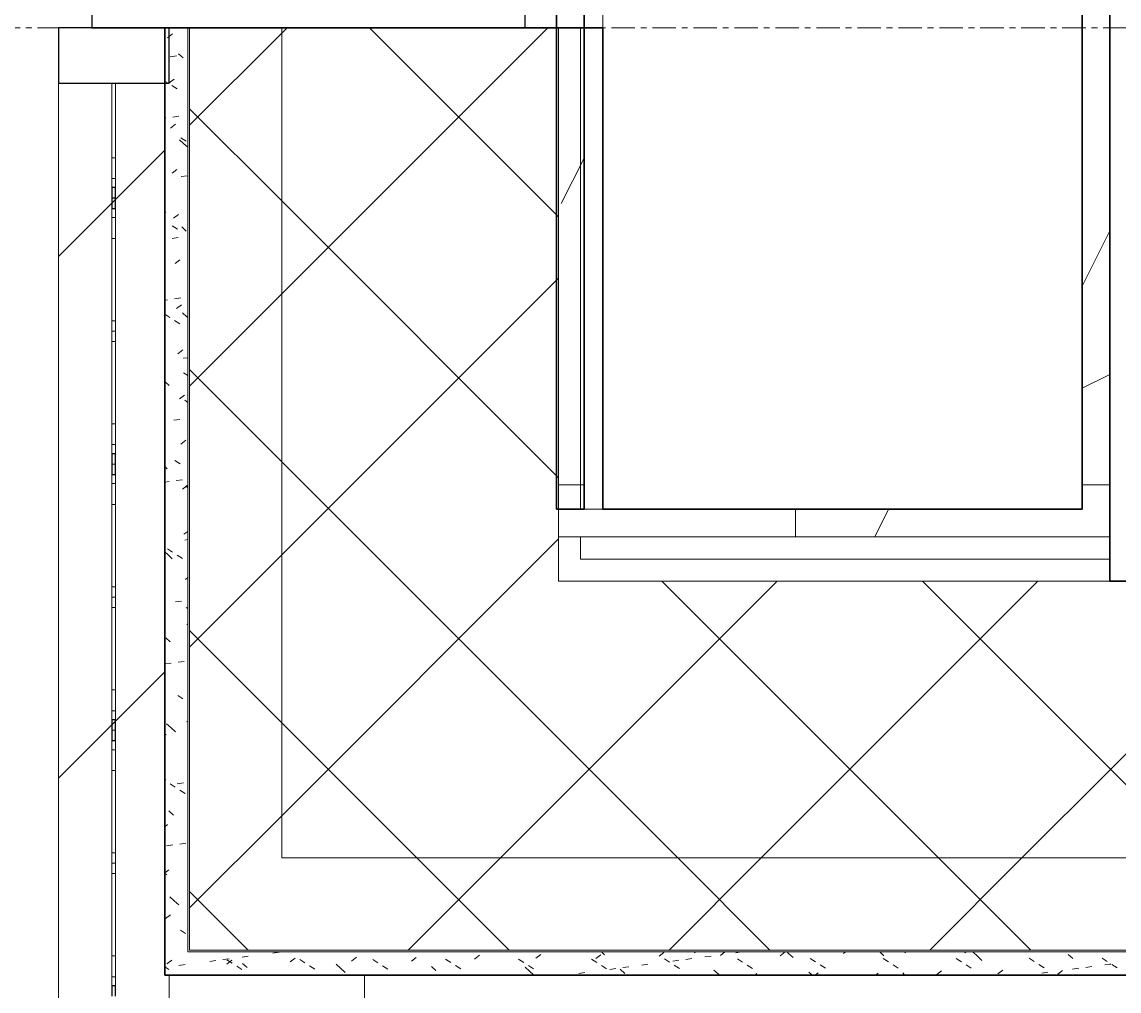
# Model space of a CAD drawing. Header units: millimetres. Extents: x -4948 to 42228, y -4856 to 69378.
# Drawn here: x -1156 to -561, y 24770 to 25295 of the extents above; entities that cross this region are included whole.
import ezdxf

# ---------------------------------------------------------------- set-up
doc = ezdxf.new("R2010")
doc.units = ezdxf.units.MM
doc.linetypes.add('Линия сетки', pattern=[22.225, 12.7, -3.175, 3.175, -3.175])
for name, color, linetype, lineweight in [('A-FLOR', 192, 'Continuous', 13), ('A-GLAZ-CWMG', 51, 'Continuous', 9), ('A-WALL', 113, 'Continuous', 13), ('A-WALL-PATT', 111, 'Continuous', 13), ('I-WALL', 2, 'Continuous', 13), ('S-GRID', 1, 'Continuous', 30)]:
    doc.layers.add(name, color=color, linetype=linetype, lineweight=lineweight)
pattern_1 = [(45, (0, 0), (-141.4214, 141.4214), [])]

# ---------------------------------------------------------------- blocks, each defined once
blk = doc.blocks.new('27ELB-RD-AR-0000-BIM_rvt-1-1 этаж отм_ _0_000 лотки')
at = {"layer": 'A-GLAZ-CWMG'}
h = blk.add_hatch(dxfattribs=at)
h.set_pattern_fill('FP_4', color=252, style=0, pattern_type=2)
h.set_pattern_definition(pattern_1)
h.paths.add_polyline_path([(-1084.48, 25153.53), (-1078.64, 25153.53), (-1078.64, 25245.99), (-1136.26, 25245.99), (-1136.26, 25153.53)], flags=0)
h = blk.add_hatch(dxfattribs=at)
h.set_pattern_fill('FP_3', color=252, style=0, pattern_type=2)
h.set_pattern_definition(pattern_1)
h.paths.add_polyline_path([(-1084.48, 24865.09), (-1078.64, 24865.09), (-1078.64, 24957.55), (-1136.26, 24957.55), (-1136.26, 24865.09)], flags=0)
at = {"layer": 'A-FLOR', "color": 252, "lineweight": 9}
for p, q in [((-841.14, 26127.23), (-841.14, 25292.1)), ((-970.26, 18605.6), (-970.26, 24778.6))]:
    blk.add_line(p, q, dxfattribs=at)
at = {"layer": 'A-GLAZ-CWMG', "color": 252, "lineweight": 25, "extrusion": (0, 0, -1)}
for p, q in [((-883.16, 25292.1), (-883.16, 25342.1)), ((-1118.16, 25310.1), (-1118.16, 25292.1)), ((-1118.16, 25292.1), (-883.16, 25292.1))]:
    blk.add_line(p, q, dxfattribs=at)
at = {"layer": 'A-GLAZ-CWMG', "color": 252, "lineweight": 25}
for p, q in [((-1136.26, 25292.1), (-1136.26, 25262.1)), ((-1076.26, 25292.1), (-1136.26, 25292.1)), ((-1076.26, 25262.1), (-1076.26, 25292.1)), ((-1136.26, 25262.1), (-1076.26, 25262.1)), ((-1105.26, 25205.42), (-1107.26, 25205.42)), ((-1107.26, 25205.42), (-1107.26, 25199.76)), ((-1105.26, 25199.76), (-1105.26, 25205.42)), ((-1107.26, 25199.76), (-1107.26, 25194.1)), ((-1105.26, 25194.1), (-1105.26, 25199.76)), ((-1107.26, 25194.1), (-1105.26, 25194.1)), ((-1105.26, 25061.2), (-1107.26, 25061.2)), ((-1107.26, 25061.2), (-1107.26, 25055.54)), ((-1105.26, 25055.54), (-1105.26, 25061.2)), ((-1107.26, 25055.54), (-1107.26, 25049.88)), ((-1105.26, 25049.88), (-1105.26, 25055.54)), ((-1107.26, 25049.88), (-1105.26, 25049.88)), ((-1105.26, 24916.97), (-1107.26, 24916.97)), ((-1107.26, 24916.97), (-1107.26, 24911.32)), ((-1105.26, 24911.32), (-1105.26, 24916.97)), ((-1107.26, 24911.32), (-1107.26, 24905.66)), ((-1105.26, 24905.66), (-1105.26, 24911.32)), ((-1107.26, 24905.66), (-1105.26, 24905.66)), ((-1105.26, 24772.75), (-1107.26, 24772.75)), ((-1107.26, 24772.75), (-1107.26, 24767.1)), ((-1105.26, 24767.1), (-1105.26, 24772.75))]:
    blk.add_line(p, q, dxfattribs=at)
at = {"layer": 'A-GLAZ-CWMG', "color": 252}
for p, q in [((-1136.26, 25245.99), (-1136.26, 25262.1)), ((-1107.26, 25199.76), (-1107.26, 25262.1)), ((-1107.26, 25199.76), (-1107.26, 25262.1)), ((-1107.26, 25199.76), (-1107.26, 25262.1)), ((-1107.26, 25199.76), (-1107.26, 25262.1)), ((-1107.26, 25205.42), (-1107.26, 25262.1)), ((-1107.26, 25202.59), (-1107.26, 25262.1)), ((-1107.26, 25202.59), (-1107.26, 25262.1)), ((-1107.26, 25202.59), (-1107.26, 25262.1)), ((-1107.26, 25199.76), (-1107.26, 25262.1)), ((-1107.26, 25199.76), (-1107.26, 25262.1)), ((-1107.26, 25199.76), (-1107.26, 25262.1)), ((-1107.26, 25199.76), (-1107.26, 25262.1)), ((-1107.26, 25202.59), (-1107.26, 25262.1)), ((-1107.26, 25202.59), (-1107.26, 25262.1)), ((-1107.26, 25202.59), (-1107.26, 25262.1)), ((-1107.26, 25202.59), (-1107.26, 25262.1)), ((-1105.26, 25262.1), (-1105.26, 25199.76)), ((-1105.26, 25262.1), (-1105.26, 25199.76)), ((-1105.26, 25262.1), (-1105.26, 25199.76)), ((-1105.26, 25262.1), (-1105.26, 25199.76)), ((-1105.26, 25262.1), (-1105.26, 25205.42)), ((-1105.26, 25262.1), (-1105.26, 25202.59)), ((-1105.26, 25262.1), (-1105.26, 25202.59)), ((-1105.26, 25262.1), (-1105.26, 25202.59)), ((-1105.26, 25262.1), (-1105.26, 25199.76)), ((-1105.26, 25262.1), (-1105.26, 25199.76)), ((-1105.26, 25262.1), (-1105.26, 25199.76)), ((-1105.26, 25262.1), (-1105.26, 25199.76)), ((-1105.26, 25262.1), (-1105.26, 25202.59)), ((-1105.26, 25262.1), (-1105.26, 25202.59)), ((-1105.26, 25262.1), (-1105.26, 25202.59)), ((-1105.26, 25262.1), (-1105.26, 25202.59)), ((-1136.26, 25153.53), (-1136.26, 25245.99)), ((-1107.26, 25202.59), (-1107.26, 25221.65)), ((-1105.26, 25221.65), (-1107.26, 25221.65)), ((-1105.26, 25221.65), (-1105.26, 25202.59)), ((-1107.26, 25210.33), (-1105.26, 25210.33)), ((-1107.26, 25205.42), (-1105.26, 25205.42)), ((-1107.26, 25205.42), (-1105.26, 25205.42)), ((-1107.26, 25205.42), (-1105.26, 25205.42)), ((-1107.26, 25205.42), (-1105.26, 25205.42)), ((-1107.26, 25205.42), (-1105.26, 25205.42)), ((-1107.26, 25205.42), (-1105.26, 25205.42)), ((-1107.26, 25205.42), (-1105.26, 25205.42)), ((-1107.26, 25205.42), (-1105.26, 25205.42)), ((-1107.26, 25130.48), (-1107.26, 25202.59)), ((-1107.26, 25130.48), (-1107.26, 25202.59)), ((-1107.26, 25130.48), (-1107.26, 25202.59)), ((-1107.26, 25130.48), (-1107.26, 25202.59)), ((-1107.26, 25130.48), (-1107.26, 25202.59)), ((-1107.26, 25130.48), (-1107.26, 25202.59)), ((-1107.26, 25130.48), (-1107.26, 25202.59)), ((-1107.26, 25130.48), (-1107.26, 25202.59)), ((-1105.26, 25202.59), (-1105.26, 25130.48)), ((-1105.26, 25202.59), (-1105.26, 25130.48)), ((-1105.26, 25202.59), (-1105.26, 25130.48)), ((-1105.26, 25202.59), (-1105.26, 25130.48)), ((-1105.26, 25202.59), (-1105.26, 25130.48)), ((-1105.26, 25202.59), (-1105.26, 25130.48)), ((-1105.26, 25202.59), (-1105.26, 25130.48)), ((-1105.26, 25202.59), (-1105.26, 25130.48)), ((-1105.26, 25199.84), (-1107.26, 25199.84)), ((-1107.26, 25199.84), (-1107.26, 25194.18)), ((-1105.26, 25199.84), (-1107.26, 25199.84)), ((-1107.26, 25199.84), (-1107.26, 25194.18)), ((-1105.26, 25199.84), (-1107.26, 25199.84)), ((-1107.26, 25199.84), (-1107.26, 25194.18)), ((-1105.26, 25199.84), (-1107.26, 25199.84)), ((-1107.26, 25199.84), (-1107.26, 25194.18)), ((-1105.26, 25199.84), (-1107.26, 25199.84)), ((-1107.26, 25199.84), (-1107.26, 25194.18)), ((-1105.26, 25199.84), (-1107.26, 25199.84)), ((-1107.26, 25199.84), (-1107.26, 25194.18)), ((-1105.26, 25199.84), (-1107.26, 25199.84)), ((-1107.26, 25199.84), (-1107.26, 25194.18)), ((-1105.26, 25199.84), (-1107.26, 25199.84)), ((-1107.26, 25199.84), (-1107.26, 25194.18)), ((-1105.26, 25199.76), (-1107.26, 25199.76)), ((-1105.26, 25199.76), (-1107.26, 25199.76)), ((-1105.26, 25199.76), (-1107.26, 25199.76)), ((-1105.26, 25199.76), (-1107.26, 25199.76)), ((-1105.26, 25199.76), (-1107.26, 25199.76)), ((-1105.26, 25199.76), (-1107.26, 25199.76)), ((-1105.26, 25199.76), (-1107.26, 25199.76)), ((-1105.26, 25199.76), (-1107.26, 25199.76)), ((-1105.26, 25199.76), (-1107.26, 25199.76)), ((-1107.26, 25199.76), (-1107.26, 25194.1)), ((-1105.26, 25194.18), (-1105.26, 25199.84)), ((-1105.26, 25194.18), (-1105.26, 25199.84)), ((-1105.26, 25194.18), (-1105.26, 25199.84)), ((-1105.26, 25194.18), (-1105.26, 25199.84)), ((-1105.26, 25194.18), (-1105.26, 25199.84)), ((-1105.26, 25194.18), (-1105.26, 25199.84)), ((-1105.26, 25194.18), (-1105.26, 25199.84)), ((-1105.26, 25194.18), (-1105.26, 25199.84)), ((-1105.26, 25194.1), (-1105.26, 25199.76)), ((-1107.26, 25194.18), (-1105.26, 25194.18)), ((-1107.26, 25127.65), (-1107.26, 25194.18)), ((-1107.26, 25194.18), (-1105.26, 25194.18)), ((-1107.26, 25127.65), (-1107.26, 25194.18)), ((-1107.26, 25194.18), (-1105.26, 25194.18)), ((-1107.26, 25127.65), (-1107.26, 25194.18)), ((-1107.26, 25194.18), (-1105.26, 25194.18)), ((-1107.26, 25127.65), (-1107.26, 25194.18)), ((-1107.26, 25194.18), (-1105.26, 25194.18)), ((-1107.26, 25127.65), (-1107.26, 25194.18)), ((-1107.26, 25194.18), (-1105.26, 25194.18)), ((-1107.26, 25127.65), (-1107.26, 25194.18)), ((-1107.26, 25194.18), (-1105.26, 25194.18)), ((-1107.26, 25127.65), (-1107.26, 25194.18)), ((-1107.26, 25194.18), (-1105.26, 25194.18)), ((-1107.26, 25127.65), (-1107.26, 25194.18)), ((-1107.26, 25194.1), (-1105.26, 25194.1)), ((-1107.26, 25177.87), (-1107.26, 25194.1)), ((-1105.26, 25194.18), (-1105.26, 25127.65)), ((-1105.26, 25194.18), (-1105.26, 25127.65)), ((-1105.26, 25194.18), (-1105.26, 25127.65)), ((-1105.26, 25194.18), (-1105.26, 25127.65)), ((-1105.26, 25194.18), (-1105.26, 25127.65)), ((-1105.26, 25194.18), (-1105.26, 25127.65)), ((-1105.26, 25194.18), (-1105.26, 25127.65)), ((-1105.26, 25194.18), (-1105.26, 25127.65)), ((-1105.26, 25194.1), (-1105.26, 25177.87)), ((-1105.26, 25189.19), (-1107.26, 25189.19)), ((-1107.26, 25177.87), (-1105.26, 25177.87)), ((-1136.26, 25101.77), (-1136.26, 25153.53)), ((-1107.26, 25133.31), (-1105.26, 25133.31)), ((-1107.26, 25133.31), (-1105.26, 25133.31)), ((-1107.26, 25133.31), (-1105.26, 25133.31)), ((-1107.26, 25133.31), (-1105.26, 25133.31)), ((-1107.26, 25133.31), (-1105.26, 25133.31)), ((-1107.26, 25133.31), (-1105.26, 25133.31)), ((-1107.26, 25133.31), (-1105.26, 25133.31)), ((-1107.26, 25133.31), (-1105.26, 25133.31)), ((-1107.26, 25061.2), (-1107.26, 25130.48)), ((-1107.26, 25058.37), (-1107.26, 25130.48)), ((-1107.26, 25058.37), (-1107.26, 25130.48)), ((-1107.26, 25058.37), (-1107.26, 25130.48)), ((-1107.26, 25058.37), (-1107.26, 25130.48)), ((-1107.26, 25058.37), (-1107.26, 25130.48)), ((-1107.26, 25058.37), (-1107.26, 25130.48)), ((-1107.26, 25058.37), (-1107.26, 25130.48)), ((-1105.26, 25130.48), (-1105.26, 25061.2)), ((-1105.26, 25130.48), (-1105.26, 25058.37)), ((-1105.26, 25130.48), (-1105.26, 25058.37)), ((-1105.26, 25130.48), (-1105.26, 25058.37)), ((-1105.26, 25130.48), (-1105.26, 25058.37)), ((-1105.26, 25130.48), (-1105.26, 25058.37)), ((-1105.26, 25130.48), (-1105.26, 25058.37)), ((-1105.26, 25130.48), (-1105.26, 25058.37)), ((-1105.26, 25127.72), (-1107.26, 25127.72)), ((-1107.26, 25127.72), (-1107.26, 25122.07)), ((-1105.26, 25127.72), (-1107.26, 25127.72)), ((-1107.26, 25127.72), (-1107.26, 25122.07)), ((-1105.26, 25127.72), (-1107.26, 25127.72)), ((-1107.26, 25127.72), (-1107.26, 25122.07)), ((-1105.26, 25127.72), (-1107.26, 25127.72)), ((-1107.26, 25127.72), (-1107.26, 25122.07)), ((-1105.26, 25127.72), (-1107.26, 25127.72)), ((-1107.26, 25127.72), (-1107.26, 25122.07)), ((-1105.26, 25127.72), (-1107.26, 25127.72)), ((-1107.26, 25127.72), (-1107.26, 25122.07)), ((-1105.26, 25127.72), (-1107.26, 25127.72)), ((-1107.26, 25127.72), (-1107.26, 25122.07)), ((-1105.26, 25127.72), (-1107.26, 25127.72)), ((-1107.26, 25127.72), (-1107.26, 25122.07)), ((-1105.26, 25127.65), (-1107.26, 25127.65)), ((-1105.26, 25127.65), (-1107.26, 25127.65)), ((-1105.26, 25127.65), (-1107.26, 25127.65)), ((-1105.26, 25127.65), (-1107.26, 25127.65)), ((-1105.26, 25127.65), (-1107.26, 25127.65)), ((-1105.26, 25127.65), (-1107.26, 25127.65)), ((-1105.26, 25127.65), (-1107.26, 25127.65)), ((-1105.26, 25127.65), (-1107.26, 25127.65)), ((-1105.26, 25122.07), (-1105.26, 25127.72)), ((-1105.26, 25122.07), (-1105.26, 25127.72)), ((-1105.26, 25122.07), (-1105.26, 25127.72)), ((-1105.26, 25122.07), (-1105.26, 25127.72)), ((-1105.26, 25122.07), (-1105.26, 25127.72)), ((-1105.26, 25122.07), (-1105.26, 25127.72)), ((-1105.26, 25122.07), (-1105.26, 25127.72)), ((-1105.26, 25122.07), (-1105.26, 25127.72)), ((-1107.26, 25122.07), (-1105.26, 25122.07)), ((-1107.26, 25055.54), (-1107.26, 25122.07)), ((-1107.26, 25122.07), (-1105.26, 25122.07)), ((-1107.26, 25055.54), (-1107.26, 25122.07)), ((-1107.26, 25122.07), (-1105.26, 25122.07)), ((-1107.26, 25055.54), (-1107.26, 25122.07)), ((-1107.26, 25122.07), (-1105.26, 25122.07)), ((-1107.26, 25055.54), (-1107.26, 25122.07)), ((-1107.26, 25122.07), (-1105.26, 25122.07)), ((-1107.26, 25055.54), (-1107.26, 25122.07)), ((-1107.26, 25122.07), (-1105.26, 25122.07)), ((-1107.26, 25055.54), (-1107.26, 25122.07)), ((-1107.26, 25122.07), (-1105.26, 25122.07)), ((-1107.26, 25055.54), (-1107.26, 25122.07)), ((-1107.26, 25122.07), (-1105.26, 25122.07)), ((-1107.26, 25055.54), (-1107.26, 25122.07)), ((-1105.26, 25122.07), (-1105.26, 25055.54)), ((-1105.26, 25122.07), (-1105.26, 25055.54)), ((-1105.26, 25122.07), (-1105.26, 25055.54)), ((-1105.26, 25122.07), (-1105.26, 25055.54)), ((-1105.26, 25122.07), (-1105.26, 25055.54)), ((-1105.26, 25122.07), (-1105.26, 25055.54)), ((-1105.26, 25122.07), (-1105.26, 25055.54)), ((-1105.26, 25122.07), (-1105.26, 25055.54)), ((-1136.26, 25009.31), (-1136.26, 25101.77)), ((-1107.26, 25058.37), (-1107.26, 25077.42)), ((-1105.26, 25077.42), (-1107.26, 25077.42)), ((-1105.26, 25077.42), (-1105.26, 25058.37)), ((-1107.26, 25066.11), (-1105.26, 25066.11)), ((-1107.26, 25061.2), (-1105.26, 25061.2)), ((-1107.26, 25061.2), (-1105.26, 25061.2)), ((-1107.26, 25061.2), (-1105.26, 25061.2)), ((-1107.26, 25061.2), (-1105.26, 25061.2)), ((-1107.26, 25061.2), (-1105.26, 25061.2)), ((-1107.26, 25061.2), (-1105.26, 25061.2)), ((-1107.26, 25061.2), (-1105.26, 25061.2)), ((-1107.26, 25061.2), (-1105.26, 25061.2)), ((-1107.26, 24986.26), (-1107.26, 25058.37)), ((-1107.26, 24986.26), (-1107.26, 25058.37)), ((-1107.26, 24986.26), (-1107.26, 25058.37)), ((-1107.26, 24986.26), (-1107.26, 25058.37)), ((-1107.26, 24986.26), (-1107.26, 25058.37)), ((-1107.26, 24986.26), (-1107.26, 25058.37)), ((-1107.26, 24986.26), (-1107.26, 25058.37)), ((-1107.26, 24986.26), (-1107.26, 25058.37)), ((-1105.26, 25055.61), (-1107.26, 25055.61)), ((-1107.26, 25055.61), (-1107.26, 25049.96)), ((-1105.26, 25055.61), (-1107.26, 25055.61)), ((-1107.26, 25055.61), (-1107.26, 25049.96)), ((-1105.26, 25055.61), (-1107.26, 25055.61)), ((-1107.26, 25055.61), (-1107.26, 25049.96)), ((-1105.26, 25055.61), (-1107.26, 25055.61)), ((-1107.26, 25055.61), (-1107.26, 25049.96)), ((-1105.26, 25055.61), (-1107.26, 25055.61)), ((-1107.26, 25055.61), (-1107.26, 25049.96)), ((-1105.26, 25055.61), (-1107.26, 25055.61)), ((-1107.26, 25055.61), (-1107.26, 25049.96)), ((-1105.26, 25055.61), (-1107.26, 25055.61)), ((-1107.26, 25055.61), (-1107.26, 25049.96)), ((-1105.26, 25055.61), (-1107.26, 25055.61)), ((-1107.26, 25055.61), (-1107.26, 25049.96)), ((-1105.26, 25055.54), (-1107.26, 25055.54)), ((-1105.26, 25055.54), (-1107.26, 25055.54)), ((-1105.26, 25055.54), (-1107.26, 25055.54)), ((-1105.26, 25055.54), (-1107.26, 25055.54)), ((-1105.26, 25055.54), (-1107.26, 25055.54)), ((-1105.26, 25055.54), (-1107.26, 25055.54)), ((-1105.26, 25055.54), (-1107.26, 25055.54)), ((-1105.26, 25055.54), (-1107.26, 25055.54)), ((-1105.26, 25055.54), (-1107.26, 25055.54)), ((-1107.26, 25055.54), (-1107.26, 25049.88)), ((-1105.26, 25058.37), (-1105.26, 24986.26)), ((-1105.26, 25058.37), (-1105.26, 24986.26)), ((-1105.26, 25058.37), (-1105.26, 24986.26)), ((-1105.26, 25058.37), (-1105.26, 24986.26)), ((-1105.26, 25058.37), (-1105.26, 24986.26)), ((-1105.26, 25058.37), (-1105.26, 24986.26)), ((-1105.26, 25058.37), (-1105.26, 24986.26)), ((-1105.26, 25058.37), (-1105.26, 24986.26)), ((-1105.26, 25049.96), (-1105.26, 25055.61)), ((-1105.26, 25049.96), (-1105.26, 25055.61)), ((-1105.26, 25049.96), (-1105.26, 25055.61)), ((-1105.26, 25049.96), (-1105.26, 25055.61)), ((-1105.26, 25049.96), (-1105.26, 25055.61)), ((-1105.26, 25049.96), (-1105.26, 25055.61)), ((-1105.26, 25049.96), (-1105.26, 25055.61)), ((-1105.26, 25049.96), (-1105.26, 25055.61)), ((-1105.26, 25049.88), (-1105.26, 25055.54)), ((-1107.26, 25049.96), (-1105.26, 25049.96)), ((-1107.26, 24983.43), (-1107.26, 25049.96)), ((-1107.26, 25049.96), (-1105.26, 25049.96)), ((-1107.26, 24983.43), (-1107.26, 25049.96)), ((-1107.26, 25049.96), (-1105.26, 25049.96)), ((-1107.26, 24983.43), (-1107.26, 25049.96)), ((-1107.26, 25049.96), (-1105.26, 25049.96)), ((-1107.26, 24983.43), (-1107.26, 25049.96)), ((-1107.26, 25049.96), (-1105.26, 25049.96)), ((-1107.26, 24983.43), (-1107.26, 25049.96)), ((-1107.26, 25049.96), (-1105.26, 25049.96)), ((-1107.26, 24983.43), (-1107.26, 25049.96)), ((-1107.26, 25049.96), (-1105.26, 25049.96)), ((-1107.26, 24983.43), (-1107.26, 25049.96)), ((-1107.26, 25049.96), (-1105.26, 25049.96)), ((-1107.26, 24983.43), (-1107.26, 25049.96)), ((-1107.26, 25049.88), (-1105.26, 25049.88)), ((-1107.26, 25033.65), (-1107.26, 25049.88)), ((-1105.26, 25049.96), (-1105.26, 24983.43)), ((-1105.26, 25049.96), (-1105.26, 24983.43)), ((-1105.26, 25049.96), (-1105.26, 24983.43)), ((-1105.26, 25049.96), (-1105.26, 24983.43)), ((-1105.26, 25049.96), (-1105.26, 24983.43)), ((-1105.26, 25049.96), (-1105.26, 24983.43)), ((-1105.26, 25049.96), (-1105.26, 24983.43)), ((-1105.26, 25049.96), (-1105.26, 24983.43)), ((-1105.26, 25049.88), (-1105.26, 25033.65)), ((-1105.26, 25044.97), (-1107.26, 25044.97)), ((-1107.26, 25033.65), (-1105.26, 25033.65)), ((-1136.26, 24957.55), (-1136.26, 25009.31)), ((-1107.26, 24989.08), (-1105.26, 24989.08)), ((-1107.26, 24989.08), (-1105.26, 24989.08)), ((-1107.26, 24989.08), (-1105.26, 24989.08)), ((-1107.26, 24989.08), (-1105.26, 24989.08)), ((-1107.26, 24989.08), (-1105.26, 24989.08)), ((-1107.26, 24989.08), (-1105.26, 24989.08)), ((-1107.26, 24989.08), (-1105.26, 24989.08)), ((-1107.26, 24989.08), (-1105.26, 24989.08)), ((-1107.26, 24916.97), (-1107.26, 24986.26)), ((-1107.26, 24914.15), (-1107.26, 24986.26)), ((-1107.26, 24914.15), (-1107.26, 24986.26)), ((-1107.26, 24914.15), (-1107.26, 24986.26)), ((-1107.26, 24914.15), (-1107.26, 24986.26)), ((-1107.26, 24914.15), (-1107.26, 24986.26)), ((-1107.26, 24914.15), (-1107.26, 24986.26)), ((-1107.26, 24914.15), (-1107.26, 24986.26)), ((-1105.26, 24983.5), (-1107.26, 24983.5)), ((-1107.26, 24983.5), (-1107.26, 24977.85)), ((-1105.26, 24983.5), (-1107.26, 24983.5)), ((-1107.26, 24983.5), (-1107.26, 24977.85)), ((-1105.26, 24983.5), (-1107.26, 24983.5)), ((-1107.26, 24983.5), (-1107.26, 24977.85)), ((-1105.26, 24983.5), (-1107.26, 24983.5)), ((-1107.26, 24983.5), (-1107.26, 24977.85)), ((-1105.26, 24983.5), (-1107.26, 24983.5)), ((-1107.26, 24983.5), (-1107.26, 24977.85)), ((-1105.26, 24983.5), (-1107.26, 24983.5)), ((-1107.26, 24983.5), (-1107.26, 24977.85)), ((-1105.26, 24983.5), (-1107.26, 24983.5)), ((-1107.26, 24983.5), (-1107.26, 24977.85)), ((-1105.26, 24983.5), (-1107.26, 24983.5)), ((-1107.26, 24983.5), (-1107.26, 24977.85)), ((-1105.26, 24983.43), (-1107.26, 24983.43)), ((-1105.26, 24983.43), (-1107.26, 24983.43)), ((-1105.26, 24983.43), (-1107.26, 24983.43)), ((-1105.26, 24983.43), (-1107.26, 24983.43)), ((-1105.26, 24983.43), (-1107.26, 24983.43)), ((-1105.26, 24983.43), (-1107.26, 24983.43)), ((-1105.26, 24983.43), (-1107.26, 24983.43)), ((-1105.26, 24983.43), (-1107.26, 24983.43)), ((-1105.26, 24986.26), (-1105.26, 24916.97)), ((-1105.26, 24986.26), (-1105.26, 24914.15)), ((-1105.26, 24986.26), (-1105.26, 24914.15)), ((-1105.26, 24986.26), (-1105.26, 24914.15)), ((-1105.26, 24986.26), (-1105.26, 24914.15)), ((-1105.26, 24986.26), (-1105.26, 24914.15)), ((-1105.26, 24986.26), (-1105.26, 24914.15)), ((-1105.26, 24986.26), (-1105.26, 24914.15)), ((-1105.26, 24977.85), (-1105.26, 24983.5)), ((-1105.26, 24977.85), (-1105.26, 24983.5)), ((-1105.26, 24977.85), (-1105.26, 24983.5)), ((-1105.26, 24977.85), (-1105.26, 24983.5)), ((-1105.26, 24977.85), (-1105.26, 24983.5)), ((-1105.26, 24977.85), (-1105.26, 24983.5)), ((-1105.26, 24977.85), (-1105.26, 24983.5)), ((-1105.26, 24977.85), (-1105.26, 24983.5)), ((-1107.26, 24977.85), (-1105.26, 24977.85)), ((-1107.26, 24911.32), (-1107.26, 24977.85)), ((-1107.26, 24977.85), (-1105.26, 24977.85)), ((-1107.26, 24911.32), (-1107.26, 24977.85)), ((-1107.26, 24977.85), (-1105.26, 24977.85)), ((-1107.26, 24911.32), (-1107.26, 24977.85)), ((-1107.26, 24977.85), (-1105.26, 24977.85)), ((-1107.26, 24911.32), (-1107.26, 24977.85)), ((-1107.26, 24977.85), (-1105.26, 24977.85)), ((-1107.26, 24911.32), (-1107.26, 24977.85)), ((-1107.26, 24977.85), (-1105.26, 24977.85)), ((-1107.26, 24911.32), (-1107.26, 24977.85)), ((-1107.26, 24977.85), (-1105.26, 24977.85)), ((-1107.26, 24911.32), (-1107.26, 24977.85)), ((-1107.26, 24977.85), (-1105.26, 24977.85)), ((-1107.26, 24911.32), (-1107.26, 24977.85)), ((-1105.26, 24977.85), (-1105.26, 24911.32)), ((-1105.26, 24977.85), (-1105.26, 24911.32)), ((-1105.26, 24977.85), (-1105.26, 24911.32)), ((-1105.26, 24977.85), (-1105.26, 24911.32)), ((-1105.26, 24977.85), (-1105.26, 24911.32)), ((-1105.26, 24977.85), (-1105.26, 24911.32)), ((-1105.26, 24977.85), (-1105.26, 24911.32)), ((-1105.26, 24977.85), (-1105.26, 24911.32)), ((-1136.26, 24865.09), (-1136.26, 24957.55)), ((-1107.26, 24914.15), (-1107.26, 24933.2)), ((-1105.26, 24933.2), (-1107.26, 24933.2)), ((-1105.26, 24933.2), (-1105.26, 24914.15)), ((-1107.26, 24921.89), (-1105.26, 24921.89)), ((-1107.26, 24916.97), (-1105.26, 24916.97)), ((-1107.26, 24916.97), (-1105.26, 24916.97)), ((-1107.26, 24916.97), (-1105.26, 24916.97)), ((-1107.26, 24916.97), (-1105.26, 24916.97)), ((-1107.26, 24916.97), (-1105.26, 24916.97)), ((-1107.26, 24916.97), (-1105.26, 24916.97)), ((-1107.26, 24916.97), (-1105.26, 24916.97)), ((-1107.26, 24916.97), (-1105.26, 24916.97)), ((-1107.26, 24842.03), (-1107.26, 24914.15)), ((-1107.26, 24842.03), (-1107.26, 24914.15)), ((-1107.26, 24842.03), (-1107.26, 24914.15)), ((-1107.26, 24842.03), (-1107.26, 24914.15)), ((-1107.26, 24842.03), (-1107.26, 24914.15)), ((-1107.26, 24842.03), (-1107.26, 24914.15)), ((-1107.26, 24842.03), (-1107.26, 24914.15)), ((-1107.26, 24842.03), (-1107.26, 24914.15)), ((-1105.26, 24911.39), (-1107.26, 24911.39)), ((-1107.26, 24911.39), (-1107.26, 24905.74)), ((-1105.26, 24911.39), (-1107.26, 24911.39)), ((-1107.26, 24911.39), (-1107.26, 24905.74)), ((-1105.26, 24911.39), (-1107.26, 24911.39)), ((-1107.26, 24911.39), (-1107.26, 24905.74)), ((-1105.26, 24911.39), (-1107.26, 24911.39)), ((-1107.26, 24911.39), (-1107.26, 24905.74)), ((-1105.26, 24911.39), (-1107.26, 24911.39)), ((-1107.26, 24911.39), (-1107.26, 24905.74)), ((-1105.26, 24911.39), (-1107.26, 24911.39)), ((-1107.26, 24911.39), (-1107.26, 24905.74)), ((-1105.26, 24911.39), (-1107.26, 24911.39)), ((-1107.26, 24911.39), (-1107.26, 24905.74)), ((-1105.26, 24911.39), (-1107.26, 24911.39)), ((-1107.26, 24911.39), (-1107.26, 24905.74)), ((-1105.26, 24911.32), (-1107.26, 24911.32)), ((-1105.26, 24911.32), (-1107.26, 24911.32)), ((-1105.26, 24911.32), (-1107.26, 24911.32)), ((-1105.26, 24911.32), (-1107.26, 24911.32)), ((-1105.26, 24911.32), (-1107.26, 24911.32)), ((-1105.26, 24911.32), (-1107.26, 24911.32)), ((-1105.26, 24911.32), (-1107.26, 24911.32)), ((-1105.26, 24911.32), (-1107.26, 24911.32)), ((-1105.26, 24911.32), (-1107.26, 24911.32)), ((-1107.26, 24911.32), (-1107.26, 24905.66)), ((-1105.26, 24914.15), (-1105.26, 24842.03)), ((-1105.26, 24914.15), (-1105.26, 24842.03)), ((-1105.26, 24914.15), (-1105.26, 24842.03)), ((-1105.26, 24914.15), (-1105.26, 24842.03)), ((-1105.26, 24914.15), (-1105.26, 24842.03)), ((-1105.26, 24914.15), (-1105.26, 24842.03)), ((-1105.26, 24914.15), (-1105.26, 24842.03)), ((-1105.26, 24914.15), (-1105.26, 24842.03)), ((-1105.26, 24905.74), (-1105.26, 24911.39)), ((-1105.26, 24905.74), (-1105.26, 24911.39)), ((-1105.26, 24905.74), (-1105.26, 24911.39)), ((-1105.26, 24905.74), (-1105.26, 24911.39)), ((-1105.26, 24905.74), (-1105.26, 24911.39)), ((-1105.26, 24905.74), (-1105.26, 24911.39)), ((-1105.26, 24905.74), (-1105.26, 24911.39)), ((-1105.26, 24905.74), (-1105.26, 24911.39)), ((-1105.26, 24905.66), (-1105.26, 24911.32)), ((-1107.26, 24905.74), (-1105.26, 24905.74)), ((-1107.26, 24839.21), (-1107.26, 24905.74)), ((-1107.26, 24905.74), (-1105.26, 24905.74)), ((-1107.26, 24839.21), (-1107.26, 24905.74)), ((-1107.26, 24905.74), (-1105.26, 24905.74)), ((-1107.26, 24839.21), (-1107.26, 24905.74)), ((-1107.26, 24905.74), (-1105.26, 24905.74)), ((-1107.26, 24839.21), (-1107.26, 24905.74)), ((-1107.26, 24905.74), (-1105.26, 24905.74)), ((-1107.26, 24839.21), (-1107.26, 24905.74)), ((-1107.26, 24905.74), (-1105.26, 24905.74)), ((-1107.26, 24839.21), (-1107.26, 24905.74)), ((-1107.26, 24905.74), (-1105.26, 24905.74)), ((-1107.26, 24839.21), (-1107.26, 24905.74)), ((-1107.26, 24905.74), (-1105.26, 24905.74)), ((-1107.26, 24839.21), (-1107.26, 24905.74)), ((-1107.26, 24905.66), (-1105.26, 24905.66)), ((-1107.26, 24889.43), (-1107.26, 24905.66)), ((-1105.26, 24905.74), (-1105.26, 24839.21)), ((-1105.26, 24905.74), (-1105.26, 24839.21)), ((-1105.26, 24905.74), (-1105.26, 24839.21)), ((-1105.26, 24905.74), (-1105.26, 24839.21)), ((-1105.26, 24905.74), (-1105.26, 24839.21)), ((-1105.26, 24905.74), (-1105.26, 24839.21)), ((-1105.26, 24905.74), (-1105.26, 24839.21)), ((-1105.26, 24905.74), (-1105.26, 24839.21)), ((-1105.26, 24905.66), (-1105.26, 24889.43)), ((-1105.26, 24900.75), (-1107.26, 24900.75)), ((-1107.26, 24889.43), (-1105.26, 24889.43)), ((-1136.26, 24813.32), (-1136.26, 24865.09)), ((-1107.26, 24844.86), (-1105.26, 24844.86)), ((-1107.26, 24844.86), (-1105.26, 24844.86)), ((-1107.26, 24844.86), (-1105.26, 24844.86)), ((-1107.26, 24844.86), (-1105.26, 24844.86)), ((-1107.26, 24844.86), (-1105.26, 24844.86)), ((-1107.26, 24844.86), (-1105.26, 24844.86)), ((-1107.26, 24844.86), (-1105.26, 24844.86)), ((-1107.26, 24844.86), (-1105.26, 24844.86)), ((-1107.26, 24772.75), (-1107.26, 24842.03)), ((-1107.26, 24769.92), (-1107.26, 24842.03)), ((-1107.26, 24769.92), (-1107.26, 24842.03)), ((-1107.26, 24769.92), (-1107.26, 24842.03)), ((-1107.26, 24769.92), (-1107.26, 24842.03)), ((-1107.26, 24769.92), (-1107.26, 24842.03)), ((-1107.26, 24769.92), (-1107.26, 24842.03)), ((-1107.26, 24769.92), (-1107.26, 24842.03)), ((-1105.26, 24839.28), (-1107.26, 24839.28)), ((-1107.26, 24839.28), (-1107.26, 24833.63)), ((-1105.26, 24839.28), (-1107.26, 24839.28)), ((-1107.26, 24839.28), (-1107.26, 24833.63)), ((-1105.26, 24839.28), (-1107.26, 24839.28)), ((-1107.26, 24839.28), (-1107.26, 24833.63)), ((-1105.26, 24839.28), (-1107.26, 24839.28)), ((-1107.26, 24839.28), (-1107.26, 24833.63)), ((-1105.26, 24839.28), (-1107.26, 24839.28)), ((-1107.26, 24839.28), (-1107.26, 24833.63)), ((-1105.26, 24839.28), (-1107.26, 24839.28)), ((-1107.26, 24839.28), (-1107.26, 24833.63)), ((-1105.26, 24839.28), (-1107.26, 24839.28)), ((-1107.26, 24839.28), (-1107.26, 24833.63)), ((-1105.26, 24839.28), (-1107.26, 24839.28)), ((-1107.26, 24839.28), (-1107.26, 24833.63)), ((-1105.26, 24839.21), (-1107.26, 24839.21)), ((-1105.26, 24839.21), (-1107.26, 24839.21)), ((-1105.26, 24839.21), (-1107.26, 24839.21)), ((-1105.26, 24839.21), (-1107.26, 24839.21)), ((-1105.26, 24839.21), (-1107.26, 24839.21)), ((-1105.26, 24839.21), (-1107.26, 24839.21)), ((-1105.26, 24839.21), (-1107.26, 24839.21)), ((-1105.26, 24839.21), (-1107.26, 24839.21)), ((-1105.26, 24842.03), (-1105.26, 24772.75)), ((-1105.26, 24842.03), (-1105.26, 24769.92)), ((-1105.26, 24842.03), (-1105.26, 24769.92)), ((-1105.26, 24842.03), (-1105.26, 24769.92)), ((-1105.26, 24842.03), (-1105.26, 24769.92)), ((-1105.26, 24842.03), (-1105.26, 24769.92)), ((-1105.26, 24842.03), (-1105.26, 24769.92)), ((-1105.26, 24842.03), (-1105.26, 24769.92)), ((-1105.26, 24833.63), (-1105.26, 24839.28)), ((-1105.26, 24833.63), (-1105.26, 24839.28)), ((-1105.26, 24833.63), (-1105.26, 24839.28)), ((-1105.26, 24833.63), (-1105.26, 24839.28)), ((-1105.26, 24833.63), (-1105.26, 24839.28)), ((-1105.26, 24833.63), (-1105.26, 24839.28)), ((-1105.26, 24833.63), (-1105.26, 24839.28)), ((-1105.26, 24833.63), (-1105.26, 24839.28)), ((-1107.26, 24833.63), (-1105.26, 24833.63)), ((-1107.26, 24767.1), (-1107.26, 24833.63)), ((-1107.26, 24833.63), (-1105.26, 24833.63)), ((-1107.26, 24767.1), (-1107.26, 24833.63)), ((-1107.26, 24833.63), (-1105.26, 24833.63)), ((-1107.26, 24767.1), (-1107.26, 24833.63)), ((-1107.26, 24833.63), (-1105.26, 24833.63)), ((-1107.26, 24767.1), (-1107.26, 24833.63)), ((-1107.26, 24833.63), (-1105.26, 24833.63)), ((-1107.26, 24767.1), (-1107.26, 24833.63)), ((-1107.26, 24833.63), (-1105.26, 24833.63)), ((-1107.26, 24767.1), (-1107.26, 24833.63)), ((-1107.26, 24833.63), (-1105.26, 24833.63)), ((-1107.26, 24767.1), (-1107.26, 24833.63)), ((-1107.26, 24833.63), (-1105.26, 24833.63)), ((-1107.26, 24767.1), (-1107.26, 24833.63)), ((-1105.26, 24833.63), (-1105.26, 24767.1)), ((-1105.26, 24833.63), (-1105.26, 24767.1)), ((-1105.26, 24833.63), (-1105.26, 24767.1)), ((-1105.26, 24833.63), (-1105.26, 24767.1)), ((-1105.26, 24833.63), (-1105.26, 24767.1)), ((-1105.26, 24833.63), (-1105.26, 24767.1)), ((-1105.26, 24833.63), (-1105.26, 24767.1)), ((-1105.26, 24833.63), (-1105.26, 24767.1)), ((-1136.26, 24720.87), (-1136.26, 24813.32)), ((-1107.26, 24769.92), (-1107.26, 24788.98)), ((-1105.26, 24788.98), (-1107.26, 24788.98)), ((-1105.26, 24788.98), (-1105.26, 24769.92)), ((-1107.26, 24777.67), (-1105.26, 24777.67)), ((-1076.26, 24720.87), (-1076.26, 24778.6)), ((-1107.26, 24772.75), (-1105.26, 24772.75)), ((-1107.26, 24772.75), (-1105.26, 24772.75)), ((-1107.26, 24772.75), (-1105.26, 24772.75)), ((-1107.26, 24772.75), (-1105.26, 24772.75)), ((-1107.26, 24772.75), (-1105.26, 24772.75)), ((-1107.26, 24772.75), (-1105.26, 24772.75)), ((-1107.26, 24772.75), (-1105.26, 24772.75)), ((-1107.26, 24772.75), (-1105.26, 24772.75))]:
    blk.add_line(p, q, dxfattribs=at)
at = {"layer": 'A-WALL', "color": 252, "lineweight": 35}
for p, q in [((-1078.64, 25292.1), (-1078.64, 24778.6)), ((-841.14, 25292.1), (-1078.64, 25292.1)), ((-841.14, 25031.1), (-841.14, 25292.1)), ((-566.14, 24992.1), (-566.14, 25016.1)), ((33.86, 24992.1), (-566.14, 24992.1)), ((-1078.64, 24778.6), (-1066.14, 24778.6)), ((-1066.14, 24778.6), (-841.14, 24778.6)), ((-841.14, 24778.6), (-566.14, 24778.6)), ((-566.14, 24778.6), (33.86, 24778.6))]:
    blk.add_line(p, q, dxfattribs=at)
at = {"layer": 'A-WALL', "color": 252, "lineweight": 9}
for p, q in [((-1066.14, 24791.1), (-1066.14, 25292.1)), ((-1065.14, 24792.1), (-1065.14, 25292.1)), ((-1015.14, 24842.1), (-1015.14, 25292.1)), ((-865.14, 25031.1), (-865.14, 25292.1)), ((-853.14, 25031.1), (-853.14, 25292.1)), ((-865.14, 25016.1), (-865.14, 25031.1)), ((-853.14, 25031.1), (-865.14, 25031.1)), ((-865.14, 25016.1), (-865.14, 25031.1)), ((-841.14, 25031.1), (-853.14, 25031.1)), ((-865.14, 24992.1), (-865.14, 25016.1)), ((-853.14, 25016.1), (-865.14, 25016.1)), ((-853.14, 25004.1), (-853.14, 25016.1)), ((-841.14, 25016.1), (-853.14, 25016.1)), ((-841.14, 25016.1), (-710.36, 25016.1)), ((-710.36, 25016.1), (-841.14, 25016.1)), ((-710.36, 25016.1), (-566.14, 25016.1)), ((-698.36, 25016.1), (-710.36, 25016.1)), ((-566.14, 25016.1), (-698.36, 25016.1)), ((-841.14, 25004.1), (-853.14, 25004.1)), ((-841.14, 25004.1), (-710.36, 25004.1)), ((-710.36, 25004.1), (-698.36, 25004.1)), ((-698.36, 25004.1), (-566.14, 25004.1)), ((-853.14, 24992.1), (-865.14, 24992.1)), ((-841.14, 24992.1), (-853.14, 24992.1)), ((-841.14, 24992.1), (-710.36, 24992.1)), ((-710.36, 24992.1), (-698.36, 24992.1)), ((-698.36, 24992.1), (-566.14, 24992.1)), ((-865.14, 24842.1), (-1015.14, 24842.1)), ((-841.14, 24842.1), (-865.14, 24842.1)), ((-841.14, 24842.1), (-710.36, 24842.1)), ((-710.36, 24842.1), (-698.36, 24842.1)), ((-698.36, 24842.1), (-566.14, 24842.1)), ((-566.14, 24842.1), (33.86, 24842.1)), ((-1065.14, 24791.1), (-1066.14, 24791.1)), ((-1015.14, 24792.1), (-1065.14, 24792.1)), ((-865.14, 24791.1), (-1065.14, 24791.1)), ((-865.14, 24792.1), (-1015.14, 24792.1)), ((-841.14, 24792.1), (-865.14, 24792.1)), ((-853.14, 24791.1), (-865.14, 24791.1)), ((-841.14, 24791.1), (-853.14, 24791.1)), ((-841.14, 24792.1), (-566.14, 24792.1)), ((-841.14, 24791.1), (-566.14, 24791.1)), ((-566.14, 24792.1), (33.86, 24792.1)), ((-566.14, 24791.1), (33.86, 24791.1))]:
    blk.add_line(p, q, dxfattribs=at)
at = {"layer": 'A-WALL-PATT', "color": 252, "linetype": 'Continuous', "lineweight": 9}
for p, q in [((-1015.14, 25289.23), (-1012.28, 25292.1)), ((-1015.14, 25147.81), (-870.86, 25292.1)), ((-865.14, 25189.61), (-967.62, 25292.1)), ((-1077.05, 25286.69), (-1074.39, 25288.73)), ((-1065.14, 25239.23), (-1015.14, 25289.23)), ((-1075.6, 25276.42), (-1072.27, 25276.86)), ((-1071.13, 25277.99), (-1068.66, 25275.72)), ((-1078.64, 25263.2), (-1077.32, 25262.35)), ((-1076.25, 25262.22), (-1073.59, 25264.26)), ((-1074.79, 25260.74), (-1071.96, 25258.94)), ((-1078.64, 25243.14), (-1078.03, 25243.22)), ((-1074.21, 25243.72), (-1070.89, 25244.16)), ((-1015.14, 25198.19), (-1065.14, 25248.19)), ((-1075.45, 25237.75), (-1072.78, 25239.79)), ((-1070.64, 25231.41), (-1068.3, 25229.26)), ((-1069.89, 25232.35), (-1067.06, 25230.55)), ((-1068.3, 25229.26), (-1068.3, 25229.26)), ((-1068.3, 25229.26), (-1066.14, 25227.29)), ((-863.57, 25196.84), (-851.26, 25221.46)), ((-1074.64, 25213.27), (-1071.98, 25215.32)), ((-1069.65, 25211.44), (-1066.32, 25211.88)), ((-865.14, 25048.19), (-1015.14, 25198.19)), ((-1078.64, 25192.61), (-1077.97, 25192)), ((-1073.84, 25188.8), (-1071.18, 25190.85)), ((-1074.54, 25184.78), (-1071.72, 25182.98)), ((-1069.39, 25184.14), (-1066.92, 25181.87)), ((-1074.66, 25177.9), (-1071.33, 25178.34)), ((-581.14, 25152.1), (-566.14, 25182.1)), ((-1073.04, 25164.33), (-1070.38, 25166.37)), ((-1015.14, 25006.39), (-865.14, 25156.39)), ((-1078.64, 25144.49), (-1077.09, 25144.7)), ((-1073.27, 25145.2), (-1069.95, 25145.64)), ((-1065.14, 25097.81), (-1015.14, 25147.81)), ((-1078.64, 25136.86), (-1075.84, 25135.07)), ((-1072.24, 25139.86), (-1069.58, 25141.9)), ((-1068.9, 25137.56), (-1066.56, 25135.41)), ((-1073.31, 25133.46), (-1070.48, 25131.66)), ((-1066.56, 25135.41), (-1066.56, 25135.41)), ((-1066.56, 25135.41), (-1066.14, 25135.03)), ((-1071.44, 25115.39), (-1068.78, 25117.43)), ((-1068.7, 25112.92), (-1066.14, 25113.26)), ((-1015.14, 25056.77), (-1065.14, 25106.77)), ((-1078.64, 25100.35), (-1076.24, 25098.15)), ((-1068.41, 25105.07), (-1066.14, 25103.62)), ((-581.14, 25096.66), (-566.14, 25104.16)), ((-1070.64, 25090.92), (-1067.98, 25092.96)), ((-1067.66, 25090.29), (-1066.14, 25088.9)), ((-1073.71, 25079.38), (-1070.39, 25079.81)), ((-1069.84, 25066.45), (-1067.18, 25068.49)), ((-1078.64, 25054.22), (-1077.33, 25053.02)), ((-1073.07, 25057.5), (-1070.24, 25055.7)), ((-865.14, 24906.77), (-1015.14, 25056.77)), ((-1072.33, 25046.68), (-1069, 25047.11)), ((-1078.64, 25045.85), (-1076.15, 25046.17)), ((-1069.04, 25041.98), (-1066.38, 25044.02)), ((-1067.17, 25043.7), (-1066.14, 25042.77)), ((-865.16, 25044.4), (-851.26, 25044.4)), ((-581.14, 25044.4), (-566.14, 25044.4)), ((-736.6, 25016.1), (-736.6, 25031.1)), ((-693.59, 25016.1), (-686.09, 25031.1)), ((-1068.24, 25017.51), (-1066.14, 25019.12)), ((-1067.76, 25014.4), (-1066.14, 25014.61)), ((-1015.14, 24864.97), (-865.14, 25014.97)), ((-1078.64, 25008.09), (-1076.97, 25006.56)), ((-1077.19, 25009.59), (-1074.36, 25007.79)), ((-1076.97, 25006.56), (-1076.97, 25006.56)), ((-1076.97, 25006.56), (-1074.5, 25004.29)), ((-1071.83, 25006.18), (-1069.01, 25004.37)), ((-1065.14, 24956.39), (-1015.14, 25006.39)), ((-1067.44, 24993.04), (-1066.14, 24994.04)), ((-865.14, 24873.55), (-746.59, 24992.1)), ((-659.04, 24842.1), (-809.04, 24992.1)), ((-755.17, 24842.1), (-605.17, 24992.1)), ((-566.14, 24890.61), (-667.62, 24992.1)), ((-566.14, 24889.7), (-463.75, 24992.1)), ((-1072.77, 24980.85), (-1069.45, 24981.29)), ((-1066.93, 24977.79), (-1066.14, 24977.28)), ((-1066.64, 24968.57), (-1066.14, 24968.95)), ((-1015.14, 24915.35), (-1065.14, 24965.35)), ((-1078.07, 24961.44), (-1075.6, 24959.17)), ((-1078.53, 24947.21), (-1075.2, 24947.65)), ((-1071.39, 24948.15), (-1068.06, 24948.59)), ((-1071.59, 24930.22), (-1068.76, 24928.41)), ((-1066.82, 24915.87), (-1066.14, 24915.96)), ((-1077.58, 24914.85), (-1075.24, 24912.71)), ((-1075.24, 24912.71), (-1075.24, 24912.71)), ((-1075.24, 24912.71), (-1072.77, 24910.44)), ((-941.89, 24842.1), (-1015.14, 24915.35)), ((-1078.64, 24909.44), (-1077.78, 24908.89)), ((-800.47, 24842.1), (-865.14, 24906.77)), ((-613.75, 24842.1), (-566.14, 24889.7)), ((-517.62, 24842.1), (-566.14, 24890.61)), ((-1078.64, 24884.11), (-1077.96, 24884.63)), ((-1075.71, 24882.31), (-1072.88, 24880.5)), ((-1071.83, 24882.33), (-1068.51, 24882.77)), ((-1070.36, 24878.89), (-1067.53, 24877.09)), ((-896.59, 24842.1), (-865.14, 24873.55)), ((-1076.34, 24867.59), (-1073.86, 24865.32)), ((-1065.14, 24814.97), (-1015.14, 24864.97)), ((-1078.64, 24859.02), (-1077.16, 24860.16)), ((-1077.58, 24848.69), (-1074.26, 24849.13)), ((-1070.45, 24849.63), (-1067.12, 24850.07)), ((-946.59, 24792.1), (-896.59, 24842.1)), ((-891.89, 24792.1), (-941.89, 24842.1)), ((-805.17, 24792.1), (-755.17, 24842.1)), ((-750.47, 24792.1), (-800.47, 24842.1)), ((-663.75, 24792.1), (-613.75, 24842.1)), ((-609.04, 24792.1), (-659.04, 24842.1)), ((-1078.64, 24833.94), (-1076.36, 24835.69)), ((-1078.64, 24833.64), (-1077.54, 24832.93)), ((-1075.84, 24821), (-1073.5, 24818.86)), ((-1033.31, 24792.1), (-1065.14, 24823.93)), ((-1073.5, 24818.86), (-1073.5, 24818.86)), ((-1073.5, 24818.86), (-1071.03, 24816.59)), ((-1078.22, 24809.18), (-1075.56, 24811.22)), ((-1070.11, 24802.93), (-1067.28, 24801.13)), ((-1019.98, 24790.51), (-1016.65, 24790.95)), ((-841.83, 24791.1), (-840.23, 24789.62)), ((-791.49, 24791.1), (-791, 24790.65)), ((-777.31, 24789.22), (-774.87, 24791.1)), ((-768.96, 24790.67), (-765.77, 24791.1)), ((-744.83, 24789.07), (-742.18, 24791.1)), ((-741.15, 24791.1), (-740.31, 24790.33)), ((-710.52, 24790.3), (-709.49, 24791.1)), ((-690.81, 24791.1), (-688.62, 24789.09)), ((-677.28, 24790.73), (-676.8, 24791.1)), ((-644.79, 24790.57), (-644.11, 24791.1)), ((-640.27, 24790.92), (-637.93, 24788.77)), ((-1077.42, 24784.71), (-1074.76, 24786.75)), ((-1054.16, 24786.01), (-1050.84, 24786.45)), ((-1047.03, 24786.95), (-1043.7, 24787.39)), ((-1044.94, 24786.9), (-1042.11, 24785.1)), ((-1044.93, 24784.55), (-1042.27, 24786.6)), ((-1036.7, 24788.31), (-1033.38, 24788.75)), ((-1010.63, 24785.79), (-1007.97, 24787.83)), ((-1005.39, 24786.97), (-1002.56, 24785.17)), ((-977.38, 24786.21), (-974.72, 24788.26)), ((-965.84, 24787.04), (-963.01, 24785.24)), ((-944.89, 24786.06), (-942.23, 24788.1)), ((-926.29, 24787.12), (-923.46, 24785.31)), ((-910.59, 24787.29), (-907.93, 24789.34)), ((-886.74, 24787.19), (-883.91, 24785.39)), ((-877.35, 24787.72), (-874.69, 24789.76)), ((-847.19, 24787.26), (-844.36, 24785.46)), ((-844.86, 24787.56), (-842.2, 24789.6)), ((-810.56, 24788.8), (-807.9, 24790.84)), ((-807.64, 24787.33), (-804.81, 24785.53)), ((-803.15, 24786.17), (-799.83, 24786.61)), ((-796.02, 24787.11), (-792.7, 24787.55)), ((-785.7, 24788.47), (-782.37, 24788.91)), ((-768.09, 24787.4), (-765.26, 24785.6)), ((-740.31, 24790.33), (-740.31, 24790.33)), ((-740.31, 24790.33), (-737.84, 24788.06)), ((-728.54, 24787.48), (-725.72, 24785.68)), ((-688.99, 24787.55), (-686.17, 24785.75)), ((-649.44, 24787.62), (-646.62, 24785.82)), ((-637.93, 24788.77), (-637.93, 24788.77)), ((-637.93, 24788.77), (-635.46, 24786.51)), ((-609.89, 24787.69), (-607.07, 24785.89)), ((-588.7, 24789.79), (-586.23, 24787.53)), ((-570.34, 24787.77), (-567.52, 24785.96)), ((-1078.64, 24783.1), (-1076.31, 24781.61)), ((-1078.64, 24782.79), (-1077.89, 24782.89)), ((-1070.89, 24783.81), (-1067.56, 24784.25)), ((-1039.58, 24783.49), (-1036.76, 24781.68)), ((-1036.42, 24784.88), (-1033.95, 24782.62)), ((-1000.04, 24783.56), (-997.21, 24781.76)), ((-985.61, 24784.45), (-983.26, 24782.3)), ((-983.26, 24782.3), (-983.26, 24782.3)), ((-983.26, 24782.3), (-980.79, 24780.04)), ((-960.49, 24783.63), (-957.66, 24781.83)), ((-934.04, 24783.32), (-931.57, 24781.06)), ((-920.94, 24783.7), (-918.11, 24781.9)), ((-883.22, 24782.89), (-880.88, 24780.74)), ((-881.39, 24783.78), (-878.56, 24781.97)), ((-880.88, 24780.74), (-880.88, 24780.74)), ((-880.88, 24780.74), (-878.73, 24778.77)), ((-854.07, 24779.47), (-850.74, 24779.91)), ((-841.84, 24783.85), (-839.01, 24782.05)), ((-837.34, 24781.67), (-834.01, 24782.11)), ((-831.65, 24781.76), (-829.18, 24779.5)), ((-830.21, 24782.61), (-826.88, 24783.05)), ((-819.88, 24783.97), (-816.56, 24784.41)), ((-802.29, 24783.92), (-799.46, 24782.12)), ((-780.83, 24781.33), (-778.49, 24779.18)), ((-778.49, 24779.18), (-778.49, 24779.18)), ((-778.49, 24779.18), (-778.15, 24778.87)), ((-762.74, 24783.99), (-759.91, 24782.19)), ((-758.1, 24778.89), (-757.48, 24779.36)), ((-729.27, 24780.21), (-727.86, 24778.91)), ((-725.36, 24778.92), (-724.24, 24779.78)), ((-723.19, 24784.06), (-720.36, 24782.26)), ((-692.63, 24778.95), (-691.75, 24779.63)), ((-683.64, 24784.14), (-680.81, 24782.34)), ((-678.45, 24779.77), (-677.56, 24778.96)), ((-659.9, 24778.98), (-657.45, 24780.86)), ((-644.09, 24784.21), (-641.26, 24782.41)), ((-626.86, 24779.24), (-624.2, 24781.29)), ((-604.54, 24784.28), (-601.71, 24782.48)), ((-603.06, 24779.63), (-599.74, 24780.07)), ((-594.38, 24779.09), (-591.72, 24781.13)), ((-586.32, 24781.84), (-583, 24782.27)), ((-579.2, 24782.77), (-575.88, 24783.21)), ((-568.88, 24784.13), (-566.14, 24784.49)), ((-566.14, 24784.49), (-565.56, 24784.57)), ((-564.99, 24784.35), (-562.16, 24782.55))]:
    blk.add_line(p, q, dxfattribs=at)
at = {"layer": 'I-WALL', "color": 252, "lineweight": 35}
for p, q in [((-866.26, 26127.1), (-866.26, 25031.1)), ((-851.26, 25031.1), (-851.26, 26127.1)), ((-581.14, 25592.1), (-581.14, 25031.1)), ((-566.14, 25031.1), (-566.14, 25592.1)), ((-866.26, 25031.1), (-851.26, 25031.1)), ((-581.14, 25031.1), (-841.14, 25031.1)), ((-566.14, 25016.1), (-566.14, 25031.1))]:
    blk.add_line(p, q, dxfattribs=at)
blk = doc.blocks.new('27ELB-RD-KR2-0000-BIM_rvt-1-1 этаж отм_ _0_000 лотки')
at = {"layer": 'S-GRID', "color": 252, "linetype": 'Линия сетки', "lineweight": 9}
blk.add_line((-4948, 25292.1), (41228.11, 25292.1), dxfattribs=at)

msp = doc.modelspace()

# ---------------------------------------------------------------- block references
at = {"lineweight": 5}
for name in ['27ELB-RD-KR2-0000-BIM_rvt-1-1 этаж отм_ _0_000 лотки', '27ELB-RD-AR-0000-BIM_rvt-1-1 этаж отм_ _0_000 лотки']:
    msp.add_blockref(name, (0, 0), dxfattribs=at)

doc.saveas('drawing.dxf')
